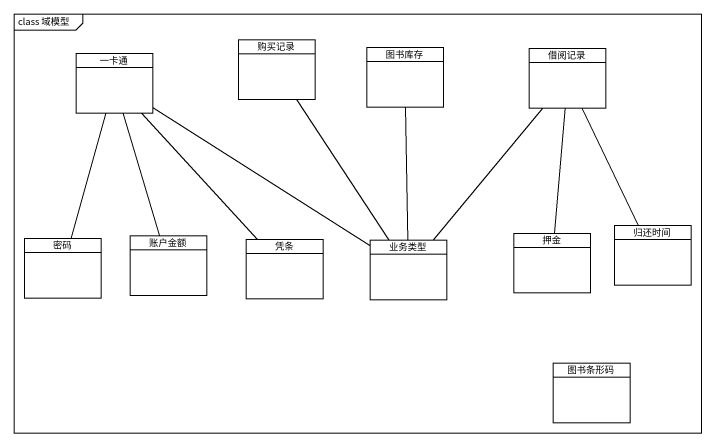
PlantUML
@startuml
mainframe class 域模型
hide circle
hide empty members
class 一卡通
class 购买记录
class 图书库存
class 借阅记录
class 密码
class 账户金额
class 凭条
class 业务类型
class 押金
class 归还时间
class 图书条形码
一卡通 -- 密码
一卡通 -- 账户金额
一卡通 -- 凭条
一卡通 -- 业务类型
借阅记录 -- 押金
借阅记录 -- 归还时间
业务类型 -up- 购买记录
业务类型 -up- 图书库存
业务类型 -up- 借阅记录
@enduml
